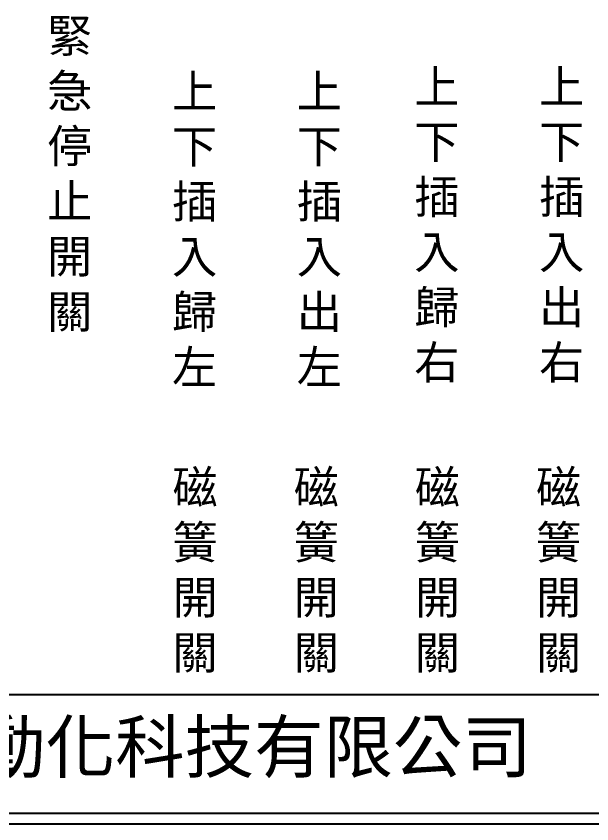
# Model space of a CAD drawing. Extents: x 275 to 562, y 265 to 469.
# Drawn here: x 342.7 to 410.6, y 264.9 to 360.1 of the extents above; entities that cross this region are included whole.
import ezdxf

# ---------------------------------------------------------------- set-up
doc = ezdxf.new("R2010")
doc.units = 0
doc.layers.add('圖框層', color=7, linetype='CONTINUOUS')
doc.layers.add('標尺寸層', color=3, linetype='CONTINUOUS')
doc.styles.add('CNS', font='romanc.shx', dxfattribs={"bigfont": 'chineset.shx'})
doc.styles.add('STSL', font='kaiu.ttf')

msp = doc.modelspace()

# ---------------------------------------------------------------- linework, layer by layer
at = {"layer": '圖框層', "color": 7}
for p, q in [((276.148, 280.195), (560.648, 280.195)), ((276.148, 266.195), (560.648, 266.195)), ((274.898, 264.945), (561.898, 264.945))]:
    msp.add_line(p, q, dxfattribs=at)

# ---------------------------------------------------------------- texts
at = {"layer": '圖框層', "color": 4, "style": 'STSL'}
msp.add_text('泓陞自動化科技有限公司', height=6, dxfattribs=at).set_placement((313.501, 271.022))
at = {"layer": '標尺寸層', "color": 7, "char_height": 3.9, "attachment_point": 5, "style": 'CNS'}
for s, insert, width in [('{\\fDFKai-SB|b0|i0|c136|p65;緊急停止開關}', (349.06, 341.345), 6.57065), ('{\\fDFKai-SB|b0|i0|c136|p65;上下插入歸右}', (392.328, 335.364), 6.57065), ('{\\fDFKai-SB|b0|i0|c136|p65;上下插入出右}', (407.04, 335.366), 6.57065), ('{\\fDFKai-SB|b0|i0|c136|p65;上下插入歸左}', (363.773, 334.898), 6.57065), ('{\\fDFKai-SB|b0|i0|c136|p65;上下插入出左}', (378.485, 334.9), 6.57065), ('{\\fDFKai-SB|b0|i0|c136|p65;磁簧開關}', (363.843, 294.661), 4.96081), ('{\\fDFKai-SB|b0|i0|c136|p65;磁簧開關}', (378.124, 294.661), 4.96081), ('{\\fDFKai-SB|b0|i0|c136|p65;磁簧開關}', (392.398, 294.661), 4.96081), ('{\\fDFKai-SB|b0|i0|c136|p65;磁簧開關}', (406.679, 294.661), 4.96081)]:
    msp.add_mtext(s, dxfattribs=dict(at, insert=insert, width=width))

doc.saveas('drawing.dxf')
